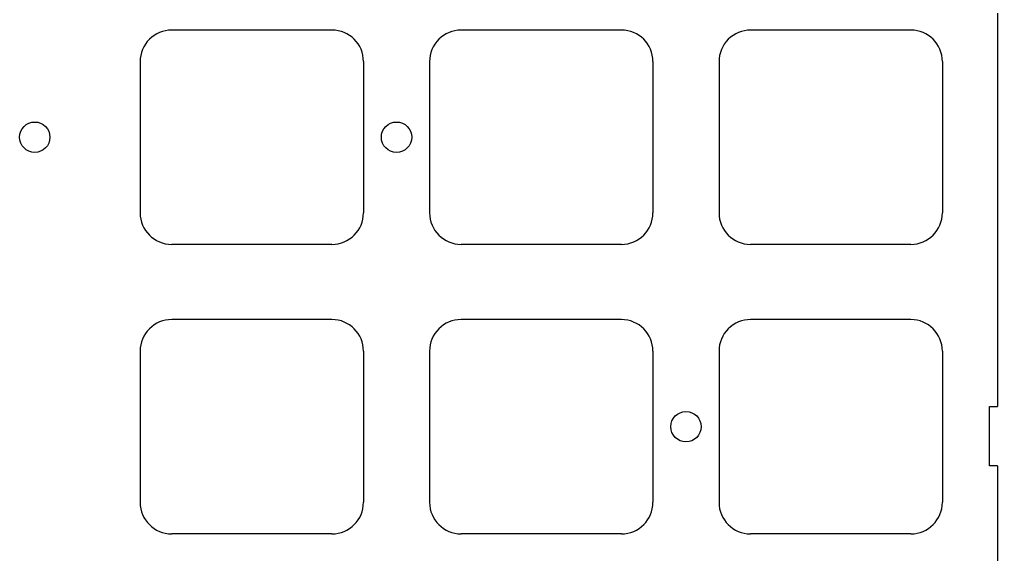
# Model space of a CAD drawing. Header units: millimetres. Extents: x -11 to 340, y -118 to 18.
# Drawn here: x 275.2 to 339.6, y -51.3 to -16.1 of the extents above; entities that cross this region are included whole.
import ezdxf

# ---------------------------------------------------------------- set-up
doc = ezdxf.new("R2010")
doc.units = ezdxf.units.MM
doc.header["$MEASUREMENT"] = 0
doc.layers.add('BLACK', color=7, linetype='CONTINUOUS')

msp = doc.modelspace()

# ---------------------------------------------------------------- linework, layer by layer
at = {"layer": 'BLACK', "linetype": 'Continuous'}
for p, q in [((339.58862, 10.28), (339.58862, -41.535)), ((285.237501, -16.762502), (285.237501, -16.7625)), ((295.7875, -16.7625), (285.237501, -16.7625)), ((304.287501, -16.762502), (304.287501, -16.7625)), ((314.8375, -16.7625), (304.287501, -16.7625)), ((323.337501, -16.762502), (323.337501, -16.7625)), ((333.8875, -16.7625), (323.337501, -16.7625)), ((283.162501, -18.8375), (283.162501, -28.7875)), ((297.862501, -18.8375), (297.862501, -28.7875)), ((302.212501, -18.8375), (302.212501, -28.7875)), ((316.912501, -18.8375), (316.912501, -28.7875)), ((321.262501, -18.8375), (321.262501, -28.7875)), ((335.962501, -18.8375), (335.962501, -28.7875)), ((295.787501, -30.8625), (285.2375, -30.8625)), ((295.787501, -30.862501), (295.787501, -30.8625)), ((314.837501, -30.8625), (304.2875, -30.8625)), ((314.837501, -30.862501), (314.837501, -30.8625)), ((333.887501, -30.8625), (323.3375, -30.8625)), ((333.887501, -30.862501), (333.887501, -30.8625)), ((285.237501, -35.812502), (285.237501, -35.8125)), ((295.7875, -35.8125), (285.237501, -35.8125)), ((304.287501, -35.812502), (304.287501, -35.8125)), ((314.8375, -35.8125), (304.287501, -35.8125)), ((323.337501, -35.812502), (323.337501, -35.8125)), ((333.8875, -35.8125), (323.337501, -35.8125)), ((283.162501, -37.8875), (283.162501, -47.8375)), ((297.862501, -37.8875), (297.862501, -47.8375)), ((302.212501, -37.8875), (302.212501, -47.8375)), ((316.912501, -37.8875), (316.912501, -47.8375)), ((321.262501, -37.8875), (321.262501, -47.8375)), ((335.962501, -37.8875), (335.962501, -47.8375)), ((339.072849, -41.535), (339.58862, -41.535)), ((339.072849, -45.435), (339.072849, -41.535)), ((339.58862, -45.435), (339.072849, -45.435)), ((339.58862, -45.435), (339.58862, -109.9925)), ((295.787501, -49.9125), (285.2375, -49.9125)), ((295.787501, -49.912501), (295.787501, -49.9125)), ((314.837501, -49.9125), (304.2875, -49.9125)), ((314.837501, -49.912501), (314.837501, -49.9125)), ((333.887501, -49.9125), (323.3375, -49.9125)), ((333.887501, -49.912501), (333.887501, -49.9125))]:
    msp.add_line(p, q, dxfattribs=at)
at = {"layer": 'BLACK'}
for centre in [(276.224999, -23.8125), (300.0375, -23.8125), (319.0875, -42.8625)]:
    msp.add_circle(centre, 1, dxfattribs=at)
for centre, radius, start, end in [((285.2375, -18.8375), 2.074999, 89.99997239, 180), ((295.7875, -18.8375), 2.075, 0, 90), ((304.2875, -18.8375), 2.074999, 89.99997239, 180), ((314.8375, -18.8375), 2.075, 0, 90), ((323.3375, -18.8375), 2.074999, 89.99997239, 180), ((333.8875, -18.8375), 2.075, 0, 90), ((285.2375, -28.7875), 2.075, 180, 270), ((295.7875, -28.7875), 2.075001, 270.00002761, 0), ((304.2875, -28.7875), 2.075, 180, 270), ((314.8375, -28.7875), 2.075001, 270.00002761, 0), ((323.3375, -28.7875), 2.075, 180, 270), ((333.8875, -28.7875), 2.075001, 270.00002761, 0), ((285.2375, -37.8875), 2.074999, 89.99997239, 180), ((295.7875, -37.8875), 2.075, 0, 90), ((304.2875, -37.8875), 2.074999, 89.99997239, 180), ((314.8375, -37.8875), 2.075, 0, 90), ((323.3375, -37.8875), 2.074999, 89.99997239, 180), ((333.8875, -37.8875), 2.075, 0, 90), ((285.2375, -47.8375), 2.075, 180, 270), ((295.7875, -47.8375), 2.075001, 270.00002761, 0), ((304.2875, -47.8375), 2.075, 180, 270), ((314.8375, -47.8375), 2.075001, 270.00002761, 0), ((323.3375, -47.8375), 2.075, 180, 270), ((333.8875, -47.8375), 2.075001, 270.00002761, 0)]:
    msp.add_arc(centre, radius, start, end, dxfattribs=at)

doc.saveas('drawing.dxf')
